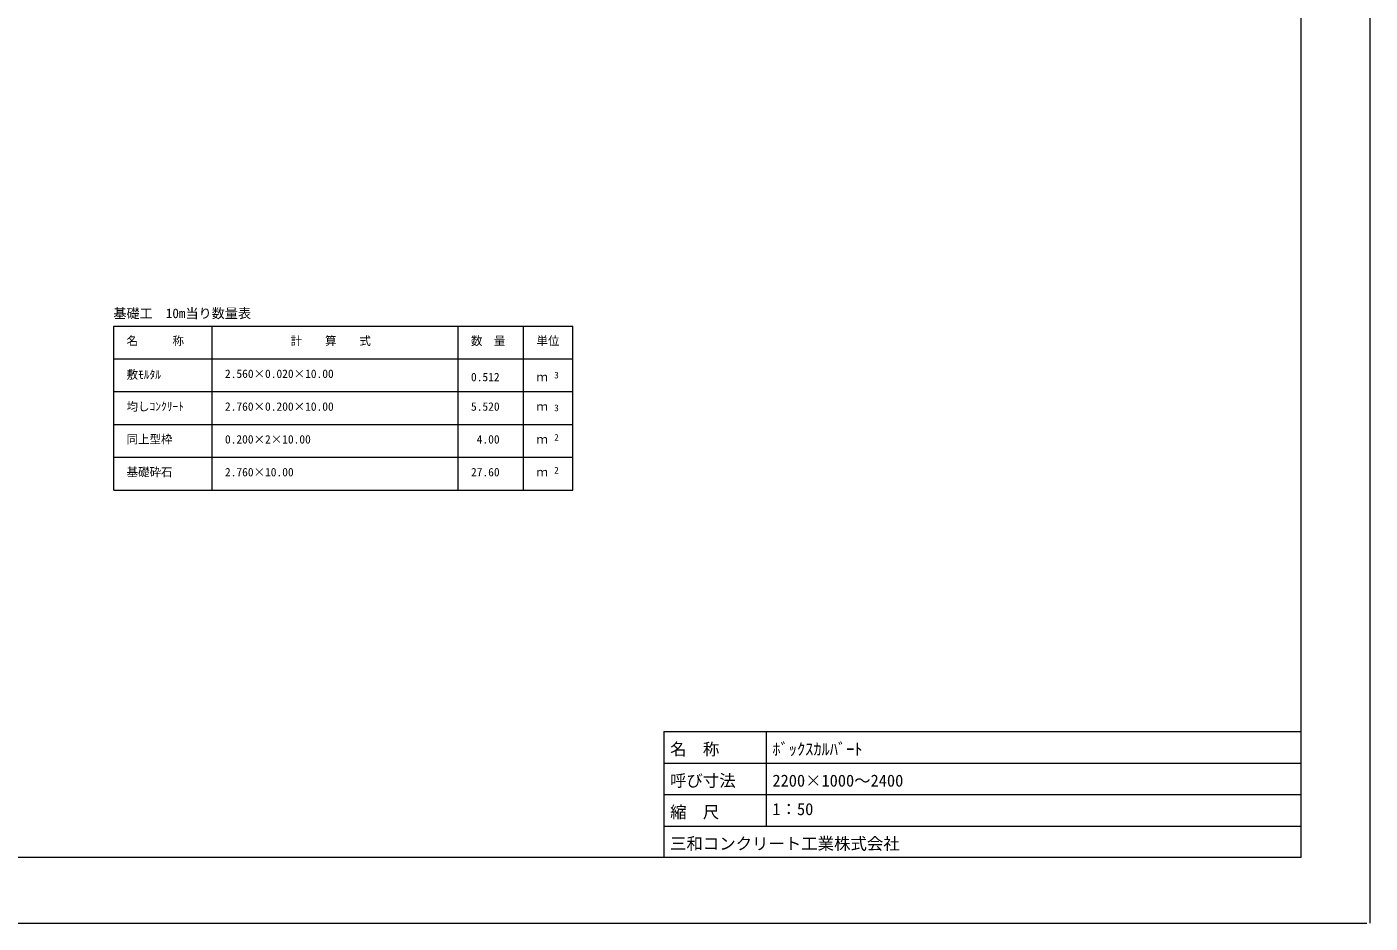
# Model space of a CAD drawing. Units: millimetres on the paper. Extents: x 0 to 841, y 0 to 594.
# Drawn here: x 431.4 to 841, y 0 to 273.3 of the extents above; entities that cross this region are included whole.
import ezdxf
from ezdxf.enums import TextEntityAlignment as Align

# ---------------------------------------------------------------- set-up
doc = ezdxf.new("R2010")
doc.units = ezdxf.units.MM
for name, color, linetype, lineweight in [('D-STR-HTXT（旗揚げ）', 4, 'Continuous', 18), ('D-TTL(外枠）', 2, 'Continuous', 18), ('DEFPOINTS_3', 8, 'Continuous', 18)]:
    doc.layers.add(name, color=color, linetype=linetype, lineweight=lineweight)
doc.layers.add('D-STR-TXT（文字）', color=7, linetype='Continuous')
doc.layers.add('D-TTL-TXT（文字）', color=7, linetype='Continuous')
doc.styles.add('ＭＳ ゴシック', font='')
doc.styles.get('ＭＳ ゴシック').set_extended_font_data('MS Gothic')

msp = doc.modelspace()

# ---------------------------------------------------------------- linework, layer by layer
at = {"layer": 'D-STR-HTXT（旗揚げ）'}
for p, q in [((457.87, 182.047), (597.87, 182.047)), ((457.87, 132.047), (457.87, 182.047)), ((487.87, 132.047), (487.87, 182.047)), ((562.87, 132.047), (562.87, 182.047)), ((582.87, 132.047), (582.87, 182.047)), ((597.87, 132.047), (597.87, 182.047)), ((457.87, 172.047), (597.87, 172.047)), ((457.87, 162.047), (597.87, 162.047)), ((457.87, 152.047), (597.87, 152.047)), ((457.87, 142.047), (597.87, 142.047)), ((457.87, 132.047), (597.87, 132.047))]:
    msp.add_line(p, q, dxfattribs=at)
at = {"layer": 'D-TTL(外枠）'}
for p, q in [((820, 20), (820, 574)), ((625.6, 58.4), (820, 58.4)), ((625.6, 58.4), (625.6, 20)), ((656.8, 58.4), (656.8, 29.6)), ((625.6, 48.8), (820, 48.8)), ((625.6, 39.2), (820, 39.2)), ((625.6, 29.6), (820, 29.6)), ((820, 20), (25, 20))]:
    msp.add_line(p, q, dxfattribs=at)
at = {"layer": 'DEFPOINTS_3'}
for p, q in [((841, 0), (841, 594)), ((0, 0), (840, 0))]:
    msp.add_line(p, q, dxfattribs=at)

# ---------------------------------------------------------------- texts
at = {"layer": 'D-STR-TXT（文字）', "style": 'ＭＳ ゴシック'}
for s, height, p in [('基礎工\u300010m当り数量表', 2.933, (457.761, 183.573)), ('名\u3000\u3000\u3000称', 2.566, (461.793, 175.451)), ('計\u3000\u3000算\u3000\u3000式', 2.566, (511.801, 175.451)), ('数\u3000量', 2.566, (566.793, 175.451)), ('単位', 2.566, (586.793, 175.451)), ('敷ﾓﾙﾀﾙ', 2.566, (461.793, 165.185)), ('2.560×0.020×10.00', 2.566, (491.793, 165.451)), ('3', 2.053, (592.195, 165.455)), ('0.512', 2.566, (566.82, 164.451)), ('ｍ', 2.566, (586.793, 164.451)), ('均しｺﾝｸﾘｰﾄ', 2.566, (461.793, 155.451)), ('2.760×0.200×10.00', 2.566, (491.793, 155.451)), ('5.520', 2.566, (566.82, 155.451)), ('ｍ', 2.566, (586.793, 155.451)), ('3', 2.053, (592.195, 155.455)), ('同上型枠', 2.566, (461.793, 145.451)), ('0.200×2×10.00', 2.566, (491.793, 145.451)), (' 4.00', 2.566, (566.82, 145.451)), ('ｍ', 2.566, (586.793, 145.451)), ('2', 2.053, (592.195, 146.455)), ('基礎砕石', 2.566, (461.793, 135.451)), ('2.760×10.00', 2.566, (491.793, 135.451)), ('27.60', 2.566, (566.82, 135.451)), ('ｍ', 2.566, (586.793, 135.451)), ('2', 2.053, (592.195, 136.455))]:
    msp.add_text(s, height=height, dxfattribs=at).set_placement(p, align=Align.BOTTOM_LEFT)
at = {"layer": 'D-TTL-TXT（文字）', "style": 'ＭＳ ゴシック'}
for s, p in [('名\u3000称', (627.531, 50.114)), ('ﾎﾞｯｸｽｶﾙﾊﾞｰﾄ', (658.731, 50.114)), ('呼び寸法', (627.531, 40.514)), ('2200×1000～2400', (658.731, 40.514)), ('縮\u3000尺', (627.531, 30.914)), ('1：50', (658.731, 31.827)), ('三和コンクリート工業株式会社', (627.531, 21.314))]:
    msp.add_text(s, height=3.666, dxfattribs=at).set_placement(p, align=Align.BOTTOM_LEFT)

doc.saveas('drawing.dxf')
